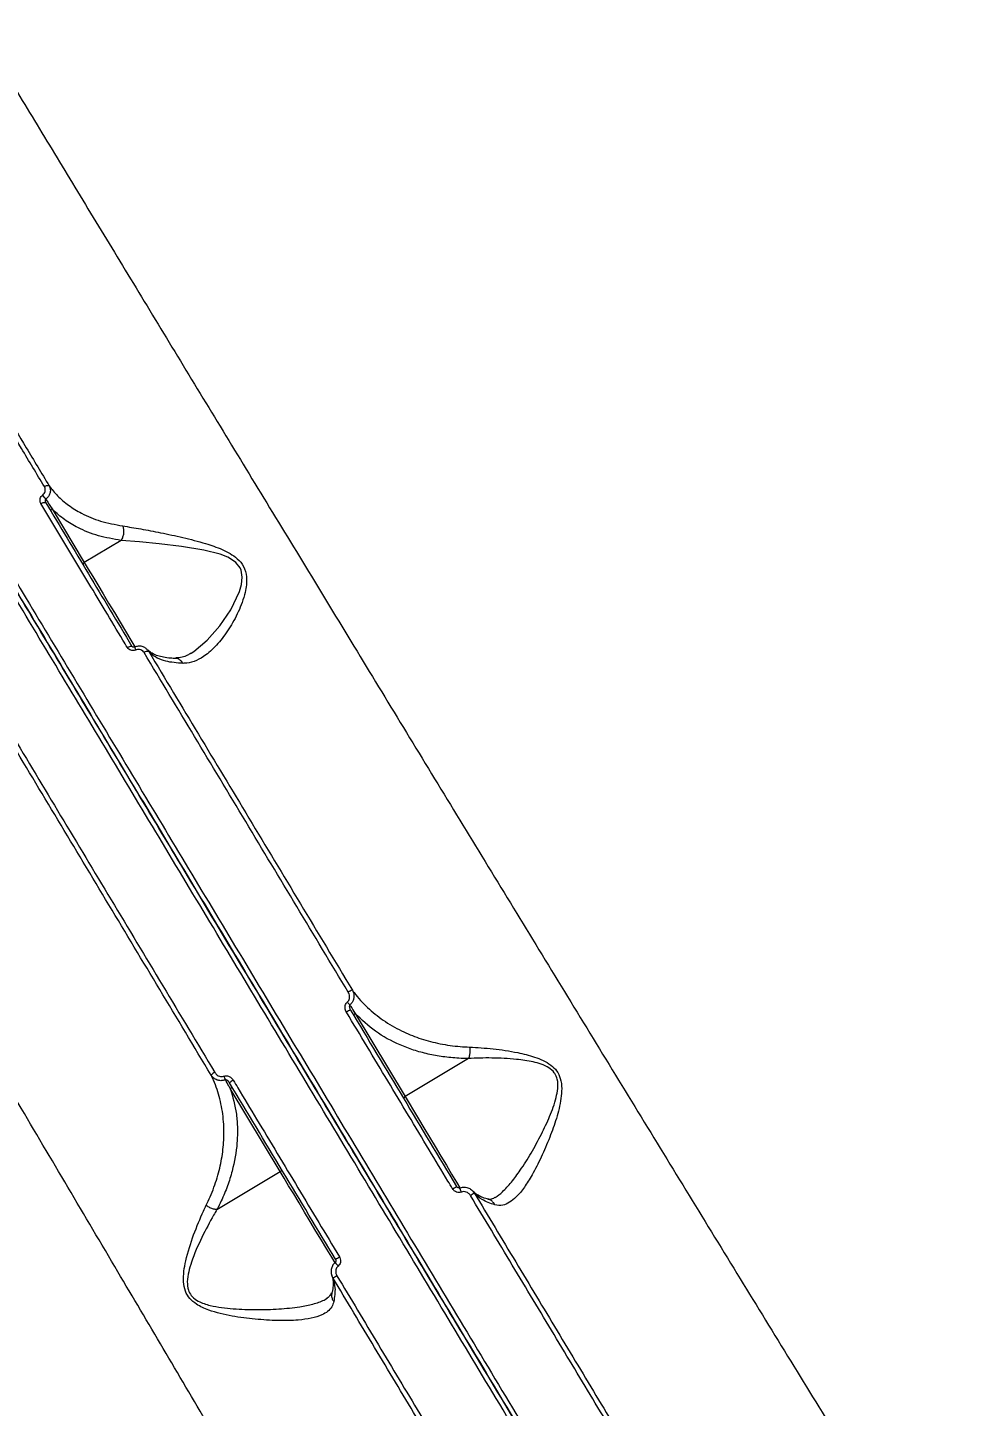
# Model space of a CAD drawing. Header units: millimetres. Extents: x -10374 to 11119, y -8221 to 9433.
# Drawn here: x 1605.4 to 1809.6, y -1585.2 to -1282.4 of the extents above; entities that cross this region are included whole.
import ezdxf

# ---------------------------------------------------------------- set-up
doc = ezdxf.new("R2010")
doc.units = ezdxf.units.MM
for name, color, linetype in [('DIKOM_ОБЪЕКТ', 7, 'Continuous'), ('DIKOM_РАЗМЕР_ЗОНА', 7, 'Continuous'), ('DIKOM_РАЗМЕР_ОБЪЕКТА', 7, 'Continuous')]:
    doc.layers.add(name, color=color, linetype=linetype)
doc.styles.add('style1', font='arial.ttf', dxfattribs={"width": 0.8})
doc.dimstyles.new('1-50', dxfattribs={"dimtxt": 300, "dimasz": 200, "dimexe": 100, "dimexo": 0, "dimgap": 100, "dimtad": 0, "dimdec": 0, "dimtxsty": 'style1', "dimcen": 0, "dimclrd": 7, "dimclre": 7, "dimadec": 1, "dimazin": 2, "dimtfac": 1, "dimtdec": 0, "dimtmove": 1, "dimatfit": 3, "dimfxl": 0, "dimlwd": 25, "dimlwe": 18, "dimarcsym": 0})

# ---------------------------------------------------------------- blocks, each defined once
blk = doc.blocks.new('*D16')
at = {"layer": 'Defpoints', "color": 0, "transparency": 16777216}
for p in [(-9045.1, 5161.67), (3694.49, 5161.67), (1813.16, -6719.94)]:
    blk.add_point(p, dxfattribs=at)
at = {"layer": 'DIKOM_РАЗМЕР_ОБЪЕКТА', "color": 7, "lineweight": 18, "transparency": 16777216}
for p, q in [((3694.49, 5161.67), (-9145.1, 5161.67)), ((1813.16, -6719.94), (-9145.1, -6719.94))]:
    blk.add_line(p, q, dxfattribs=at)
at = {"layer": 'DIKOM_РАЗМЕР_ОБЪЕКТА', "color": 7, "lineweight": 25, "transparency": 16777216}
for p, q in [((-9045.1, 4961.67), (-9045.1, -0.45)), ((-9045.1, -6519.94), (-9045.1, -1080.23))]:
    blk.add_line(p, q, dxfattribs=at)
at = {"layer": 'DIKOM_РАЗМЕР_ОБЪЕКТА', "color": 7, "transparency": 16777216}
for points in [[(-9078.43, 4961.67), (-9011.76, 4961.67), (-9045.1, 5161.67)], [(-9078.43, -6519.94), (-9011.76, -6519.94), (-9045.1, -6719.94)]]:
    blk.add_solid(points, dxfattribs=at)
at = {"layer": 'DIKOM_РАЗМЕР_ОБЪЕКТА', "color": 0, "transparency": 16777216, "insert": (-9045.1, -540.34), "char_height": 300, "attachment_point": 5, "rotation": 90, "style": 'style1'}
blk.add_mtext('11900', dxfattribs=at)
blk = doc.blocks.new('*D15')
at = {"layer": 'Defpoints', "color": 0, "transparency": 16777216}
for p in [(-5227.87, 8308.78), (9119.43, -1150.4), (-5227.87, -1991.82)]:
    blk.add_point(p, dxfattribs=at)
at = {"layer": 'DIKOM_РАЗМЕР_ОБЪЕКТА', "color": 7, "lineweight": 18, "transparency": 16777216}
for p, q in [((-5227.87, -1991.82), (-5227.87, 8408.78)), ((9119.43, -1150.4), (9119.43, 8408.78))]:
    blk.add_line(p, q, dxfattribs=at)
at = {"layer": 'DIKOM_РАЗМЕР_ОБЪЕКТА', "color": 7, "lineweight": 25, "transparency": 16777216}
for p, q in [((-5027.87, 8308.78), (187.44, 8308.78)), ((8919.43, 8308.78), (1267.22, 8308.78))]:
    blk.add_line(p, q, dxfattribs=at)
at = {"layer": 'DIKOM_РАЗМЕР_ОБЪЕКТА', "color": 7, "transparency": 16777216}
for points in [[(-5027.87, 8342.11), (-5027.87, 8275.44), (-5227.87, 8308.78)], [(8919.43, 8342.11), (8919.43, 8275.44), (9119.43, 8308.78)]]:
    blk.add_solid(points, dxfattribs=at)
at = {"layer": 'DIKOM_РАЗМЕР_ОБЪЕКТА', "color": 0, "transparency": 16777216, "insert": (727.33, 8308.78), "char_height": 300, "attachment_point": 5, "style": 'style1'}
blk.add_mtext('14350', dxfattribs=at)
blk = doc.blocks.new('*D14')
at = {"layer": 'Defpoints', "color": 0, "transparency": 16777216}
for p in [(-7515.85, 9236.32), (11119.43, -1423.4), (-7515.85, -2401.58)]:
    blk.add_point(p, dxfattribs=at)
at = {"layer": 'DIKOM_РАЗМЕР_ЗОНА', "color": 7, "lineweight": 18, "transparency": 16777216}
for p, q in [((-7515.85, -2401.58), (-7515.85, 9336.32)), ((11119.43, -1423.4), (11119.43, 9336.32))]:
    blk.add_line(p, q, dxfattribs=at)
at = {"layer": 'DIKOM_РАЗМЕР_ЗОНА', "color": 7, "lineweight": 25, "transparency": 16777216}
for p, q in [((-7315.85, 9236.32), (77.56, 9236.32)), ((10919.43, 9236.32), (1157.34, 9236.32))]:
    blk.add_line(p, q, dxfattribs=at)
at = {"layer": 'DIKOM_РАЗМЕР_ЗОНА', "color": 7, "transparency": 16777216}
for points in [[(-7315.85, 9269.65), (-7315.85, 9202.98), (-7515.85, 9236.32)], [(10919.43, 9269.65), (10919.43, 9202.98), (11119.43, 9236.32)]]:
    blk.add_solid(points, dxfattribs=at)
at = {"layer": 'DIKOM_РАЗМЕР_ЗОНА', "color": 0, "transparency": 16777216, "insert": (617.45, 9236.32), "char_height": 300, "attachment_point": 5, "style": 'style1'}
blk.add_mtext('18650', dxfattribs=at)
blk = doc.blocks.new('*D13')
at = {"layer": 'Defpoints', "color": 0, "transparency": 16777216}
for p in [(-10176.97, 7112.81), (3082.33, 7112.81), (2015.48, -8221.4)]:
    blk.add_point(p, dxfattribs=at)
at = {"layer": 'DIKOM_РАЗМЕР_ЗОНА', "color": 7, "lineweight": 18, "transparency": 16777216}
for p, q in [((3082.33, 7112.81), (-10276.97, 7112.81)), ((2015.48, -8221.4), (-10276.97, -8221.4))]:
    blk.add_line(p, q, dxfattribs=at)
at = {"layer": 'DIKOM_РАЗМЕР_ЗОНА', "color": 7, "lineweight": 25, "transparency": 16777216}
for p, q in [((-10176.97, 6912.81), (-10176.97, -14.41)), ((-10176.97, -8021.4), (-10176.97, -1094.19))]:
    blk.add_line(p, q, dxfattribs=at)
at = {"layer": 'DIKOM_РАЗМЕР_ЗОНА', "color": 7, "transparency": 16777216}
for points in [[(-10210.3, 6912.81), (-10143.64, 6912.81), (-10176.97, 7112.81)], [(-10210.3, -8021.4), (-10143.64, -8021.4), (-10176.97, -8221.4)]]:
    blk.add_solid(points, dxfattribs=at)
at = {"layer": 'DIKOM_РАЗМЕР_ЗОНА', "color": 0, "transparency": 16777216, "insert": (-10176.97, -554.3), "char_height": 300, "attachment_point": 5, "rotation": 90, "style": 'style1'}
blk.add_mtext('15300', dxfattribs=at)

msp = doc.modelspace()

# ---------------------------------------------------------------- linework, layer by layer
at = {"layer": 'DIKOM_ОБЪЕКТ', "color": 7, "linetype": 'Continuous', "lineweight": 15}
for p, q in [((1610.75, -1388.06), (1617.84, -1399.86)), ((1625.94, -1395), (1617.84, -1399.86)), ((1631.73, -1419.08), (1631.99, -1419.38)), ((1641.14, -1419.85), (1641.28, -1419.77)), ((1677.33, -1498.88), (1688.3, -1517.13)), ((1702.2, -1508.78), (1688.3, -1517.13)), ((1660.87, -1533.61), (1649.91, -1515.36)), ((1646.98, -1541.96), (1660.87, -1533.61)), ((1670.95, -1561.56), (1671.2, -1561.4))]:
    msp.add_line(p, q, dxfattribs=at)
at = {"layer": 'DIKOM_ОБЪЕКТ', "color": 7, "linetype": 'Continuous', "lineweight": 15, "flags": 128}
for points in [[(1609.07, -1383.18), (1609.24, -1383.09), (1609.4, -1383.02), (1609.56, -1382.96), (1609.71, -1382.93), (1609.85, -1382.91), (1609.96, -1382.92), (1610.05, -1382.95), (1610.12, -1383)], [(1608.32, -1386.92), (1608.49, -1386.82), (1608.66, -1386.75), (1608.83, -1386.69), (1608.98, -1386.66), (1609.12, -1386.64), (1609.23, -1386.65), (1609.32, -1386.69), (1609.38, -1386.74)], [(1641.28, -1419.77), (1641.91, -1419.41), (1644.86, -1416.93), (1647.61, -1413.79), (1650.03, -1410.24), (1651.93, -1406.22), (1652.37, -1404.69), (1652.54, -1403.1), (1652.28, -1401.5), (1652.07, -1401.03), (1651.14, -1399.84), (1650.86, -1399.6), (1649.34, -1398.68), (1647.66, -1398.03), (1644.11, -1397.14), (1639.16, -1396.33), (1634.3, -1395.74), (1629.98, -1395.31), (1625.95, -1394.99), (1625.95, -1394.99), (1625.95, -1394.99)], [(1617.84, -1399.86), (1618.71, -1401.31), (1619.7, -1402.96), (1620.8, -1404.78), (1621.97, -1406.73), (1623.19, -1408.76), (1624.44, -1410.84), (1625.69, -1412.92), (1626.9, -1414.95), (1628.07, -1416.88), (1628.96, -1418.37)], [(1627.31, -1418.53), (1627.48, -1418.44), (1627.65, -1418.36), (1627.82, -1418.29), (1627.96, -1418.25), (1628.09, -1418.22), (1628.2, -1418.22), (1628.28, -1418.24), (1628.32, -1418.28)], [(1688.3, -1517.13), (1689.17, -1518.58), (1690.16, -1520.23), (1691.26, -1522.05), (1692.43, -1524), (1693.65, -1526.03), (1694.9, -1528.11), (1696.15, -1530.19), (1697.37, -1532.21), (1698.53, -1534.15), (1699.61, -1535.96), (1700.36, -1537.2)], [(1672.91, -1553.64), (1672.18, -1552.44), (1671.1, -1550.63), (1669.94, -1548.7), (1668.72, -1546.67), (1667.47, -1544.59), (1666.22, -1542.51), (1665, -1540.48), (1663.83, -1538.53), (1662.73, -1536.71), (1661.74, -1535.06), (1660.87, -1533.61)]]:
    msp.add_lwpolyline(points, dxfattribs=at)
at = {"layer": 'DIKOM_ОБЪЕКТ', "color": 7, "linetype": 'Continuous', "lineweight": 15}
for centre, radius, start, end in [((1598.66, -1393.44), 13.1, 34.8637, 39.9605), ((1610.94, -1388.47), 0.455, 114.6733, 202.7078), ((1618.03, -1400.27), 0.454, 114.6184, 202.763), ((1631.69, -1417.79), 2.85, 192.9418, 207.0472), ((1631.77, -1420.54), 1.18, 79.2834, 131.0683), ((1677.66, -1496.85), 3.21, 107.1027, 125.0204), ((1677.19, -1501.07), 3.05, 106.7153, 125.649), ((1636.43, -1528.07), 50.42, 38.005, 38.9802), ((1677.52, -1499.29), 0.454, 114.6195, 202.7211), ((1647.96, -1514.69), 3.2, 116.9569, 134.9157), ((1695.46, -1492.7), 51.04, 203.0168, 203.98), ((1651.91, -1516.26), 3.04, 116.3414, 135.292), ((1650.18, -1515.72), 0.454, 39.2732, 127.355), ((1688.49, -1517.54), 0.454, 114.6208, 202.7203), ((1661.15, -1533.97), 0.454, 39.2545, 127.3724), ((1693.53, -1528.25), 10.53, 299.627, 305.0761), ((1651.72, -1557.77), 52.74, 21.888, 23.0039), ((1697.94, -1530.58), 9.5, 299.6723, 305.6947), ((1668.22, -1543.42), 10.56, 296.9292, 302.3618), ((1716.72, -1518.08), 56.36, 219.0305, 220.0746), ((1668.27, -1548.52), 9.41, 296.2783, 302.3597)]:
    msp.add_arc(centre, radius, start, end, dxfattribs=at)
for points, knots in [([(1787.97, -1716.02), (1785.92, -1712.6), (1780.34, -1703.31), (1770.95, -1687.68), (1759.76, -1669.06), (1748.3, -1649.99), (1736.63, -1630.57), (1724.8, -1610.88), (1712.85, -1590.99), (1700.79, -1570.92), (1688.65, -1550.72), (1676.47, -1530.44), (1664.29, -1510.18), (1652.19, -1490.03), (1640.19, -1470.06), (1628.32, -1450.31), (1616.6, -1430.8), (1605.06, -1411.6), (1593.75, -1392.78), (1582.74, -1374.45), (1572.05, -1356.66), (1561.71, -1339.44), (1551.72, -1322.83), (1542.13, -1306.87), (1532.97, -1291.62), (1524.28, -1277.16), (1516.1, -1263.55), (1508.46, -1250.82), (1501.34, -1238.98), (1494.78, -1228.06), (1488.79, -1218.1), (1483.41, -1209.15), (1478.89, -1201.62), (1475.13, -1195.36), (1472.04, -1190.21), (1469.43, -1185.87), (1467.31, -1182.34), (1465.7, -1179.67), (1464.61, -1177.85), (1464.05, -1176.91), (1463.98, -1176.8), (1463.95, -1176.75)], [0, 0, 0, 0, 0.015653, 0.04249, 0.069412, 0.096376, 0.123341, 0.150263, 0.1771, 0.203937, 0.230859, 0.257823, 0.284788, 0.31171, 0.338547, 0.365384, 0.392306, 0.41927, 0.446235, 0.473157, 0.499994, 0.526831, 0.553753, 0.580717, 0.607682, 0.634604, 0.661441, 0.688278, 0.715199, 0.742164, 0.769129, 0.79605, 0.822888, 0.845967, 0.869168, 0.892397, 0.915626, 0.938828, 0.961588, 0.984348, 1, 1, 1, 1]), ([(1788.57, -1715.08), (1785.73, -1710.35), (1779.37, -1699.75), (1769.13, -1682.71), (1757.91, -1664.04), (1746.43, -1644.93), (1734.74, -1625.49), (1722.91, -1605.79), (1710.96, -1585.9), (1698.91, -1565.85), (1686.79, -1545.68), (1674.63, -1525.45), (1662.5, -1505.25), (1650.44, -1485.18), (1638.64, -1465.54), (1627.12, -1446.37), (1615.89, -1427.68), (1604.83, -1409.28), (1594, -1391.25), (1583.43, -1373.66), (1573.03, -1356.36), (1562.84, -1339.4), (1552.89, -1322.83), (1543.32, -1306.9), (1534.18, -1291.69), (1525.51, -1277.27), (1517.35, -1263.69), (1509.72, -1250.99), (1502.62, -1239.17), (1496.08, -1228.28), (1490.1, -1218.34), (1484.74, -1209.41), (1480.31, -1202.03), (1476.69, -1196.01), (1473.75, -1191.11), (1471.23, -1186.93), (1469.13, -1183.43), (1467.46, -1180.65), (1466.25, -1178.64), (1465.48, -1177.36), (1465.37, -1177.18), (1465.32, -1177.09)], [0, 0, 0, 0, 0.021635, 0.048472, 0.075394, 0.102358, 0.129323, 0.156245, 0.183082, 0.209919, 0.236841, 0.263805, 0.29077, 0.317692, 0.344529, 0.370376, 0.3963, 0.422262, 0.448224, 0.474147, 0.499995, 0.526832, 0.553754, 0.580718, 0.607683, 0.634604, 0.661441, 0.688278, 0.7152, 0.742165, 0.769129, 0.796051, 0.822888, 0.844633, 0.866402, 0.88817, 0.909915, 0.932424, 0.954958, 0.977491, 1, 1, 1, 1]), ([(1465.32, -1177.09), (1465.35, -1177.14), (1465.43, -1177.27), (1466.12, -1178.41), (1467.56, -1180.83), (1469.7, -1184.37), (1472.48, -1189.01), (1475.92, -1194.74), (1480.01, -1201.53), (1484.74, -1209.41), (1490.1, -1218.34), (1496.08, -1228.28), (1502.62, -1239.17), (1509.72, -1250.99), (1517.35, -1263.69), (1525.51, -1277.27), (1534.18, -1291.69), (1543.32, -1306.9), (1552.89, -1322.83), (1562.84, -1339.4), (1573.16, -1356.57), (1583.83, -1374.32), (1594.82, -1392.61), (1606.1, -1411.38), (1617.61, -1430.54), (1629.3, -1450), (1641.14, -1469.71), (1653.11, -1489.63), (1665.19, -1509.73), (1677.33, -1529.94), (1689.49, -1550.17), (1701.6, -1570.33), (1712.87, -1589.08), (1723.29, -1606.42), (1732.87, -1622.36), (1742.34, -1638.13), (1751.79, -1653.86), (1761.2, -1669.52), (1770.54, -1685.06), (1779.7, -1700.31), (1785.62, -1710.16), (1788.57, -1715.08)], [0, 0, 0, 0, 0.015652, 0.042489, 0.069411, 0.096375, 0.12334, 0.150262, 0.177099, 0.203936, 0.230857, 0.257822, 0.284787, 0.311708, 0.338546, 0.365383, 0.392304, 0.419269, 0.446234, 0.473155, 0.499992, 0.526829, 0.553751, 0.580716, 0.607681, 0.634602, 0.661439, 0.688276, 0.715198, 0.742163, 0.769128, 0.796049, 0.822886, 0.844632, 0.8664, 0.888169, 0.909915, 0.932424, 0.954957, 0.977491, 1, 1, 1, 1]), ([(1465.66, -1175.72), (1465.69, -1175.77), (1465.77, -1175.89), (1466.44, -1177.02), (1467.85, -1179.36), (1469.94, -1182.84), (1472.73, -1187.48), (1476.22, -1193.29), (1480.34, -1200.15), (1485.06, -1208.01), (1490.34, -1216.79), (1496.26, -1226.64), (1502.83, -1237.58), (1510.05, -1249.59), (1517.75, -1262.4), (1525.89, -1275.95), (1534.43, -1290.17), (1543.52, -1305.29), (1553.13, -1321.29), (1563.25, -1338.14), (1573.54, -1355.26), (1583.93, -1372.55), (1594.37, -1389.93), (1605.16, -1407.88), (1616.27, -1426.38), (1627.68, -1445.36), (1639.29, -1464.68), (1651.07, -1484.28), (1662.98, -1504.11), (1675.07, -1524.23), (1687.29, -1544.58), (1699.62, -1565.09), (1711.77, -1585.31), (1723.71, -1605.19), (1735.41, -1624.66), (1747.06, -1644.04), (1758.61, -1663.27), (1770.02, -1682.26), (1780.4, -1699.53), (1786.84, -1710.25), (1789.69, -1714.99)], [0, 0, 0, 0, 0.015651, 0.042167, 0.068704, 0.09522, 0.122506, 0.149814, 0.177101, 0.203617, 0.230153, 0.256669, 0.283955, 0.311263, 0.33855, 0.365066, 0.391602, 0.418118, 0.445404, 0.472713, 0.499999, 0.52556, 0.55114, 0.576701, 0.602949, 0.629218, 0.655467, 0.681983, 0.708519, 0.735035, 0.762321, 0.78963, 0.816916, 0.843432, 0.869969, 0.896485, 0.923771, 0.951079, 0.978366, 1, 1, 1, 1]), ([(1535.73, -1185.34), (1536.39, -1186.43), (1537.7, -1188.6), (1540.46, -1193.16), (1543.78, -1198.63), (1547.69, -1205.09), (1552.16, -1212.49), (1557.2, -1220.8), (1562.8, -1230.05), (1568.94, -1240.19), (1575.6, -1251.18), (1582.75, -1262.97), (1590.35, -1275.51), (1598.39, -1288.76), (1606.86, -1302.72), (1615.74, -1317.36), (1625, -1332.61), (1634.6, -1348.41), (1644.48, -1364.68), (1654.64, -1381.39), (1665.05, -1398.5), (1675.7, -1416), (1686.54, -1433.81), (1697.53, -1451.85), (1708.62, -1470.03), (1719.78, -1488.31), (1731, -1506.67), (1742.25, -1525.07), (1753.5, -1543.44), (1764.69, -1561.7), (1775.77, -1579.75), (1785.9, -1596.22), (1795.09, -1611.15), (1800.59, -1620.07), (1803.34, -1624.53)], [0, 0, 0, 0, 0.031557, 0.063213, 0.09492, 0.126627, 0.158283, 0.189839, 0.221397, 0.253054, 0.284762, 0.31647, 0.348127, 0.379685, 0.411265, 0.442944, 0.474674, 0.506404, 0.538084, 0.569664, 0.601295, 0.633026, 0.664806, 0.696588, 0.728318, 0.75995, 0.791659, 0.823468, 0.855327, 0.887186, 0.918995, 0.950705, 0.975353, 1, 1, 1, 1]), ([(1701.69, -1685.6), (1698.71, -1680.5), (1692.74, -1670.31), (1683.59, -1654.7), (1674.32, -1638.91), (1664.81, -1622.74), (1655.08, -1606.22), (1645.15, -1589.37), (1635.18, -1572.48), (1624.87, -1555.02), (1614.23, -1537.02), (1603.29, -1518.53), (1592.42, -1500.17), (1581.67, -1482.03), (1571.09, -1464.19), (1560.73, -1446.73), (1550.61, -1429.69), (1540.74, -1413.08), (1531.14, -1396.93), (1521.86, -1381.32), (1512.94, -1366.32), (1504.41, -1352), (1496.31, -1338.38), (1488.63, -1325.49), (1481.4, -1313.34), (1474.63, -1301.98), (1468.37, -1291.47), (1462.53, -1281.68), (1457.17, -1272.69), (1452.33, -1264.57), (1448.12, -1257.5), (1444.57, -1251.55), (1441.63, -1246.62), (1440.25, -1244.3), (1439.55, -1243.13)], [0, 0, 0, 0, 0.027767, 0.055566, 0.083366, 0.111132, 0.140037, 0.16898, 0.197923, 0.226828, 0.258637, 0.290548, 0.32251, 0.354472, 0.386382, 0.418191, 0.449895, 0.4817, 0.513556, 0.545411, 0.577215, 0.608919, 0.640547, 0.672276, 0.704055, 0.735834, 0.767563, 0.799191, 0.832594, 0.866026, 0.89943, 0.932943, 0.966486, 1, 1, 1, 1]), ([(1609.07, -1383.18), (1607.4, -1380.39), (1602.49, -1372.24), (1594.53, -1358.98), (1585.25, -1343.55), (1576.2, -1328.48), (1570.39, -1318.82), (1567.49, -1313.99)], [0, 0, 0, 0, 0.114454, 0.334765, 0.555076, 0.777537, 1, 1, 1, 1]), ([(1568.62, -1313.96), (1571.49, -1318.74), (1577.23, -1328.28), (1586.23, -1343.26), (1595.51, -1358.7), (1603.52, -1372.02), (1608.44, -1380.21), (1610.12, -1383)], [0, 0, 0, 0, 0.22031, 0.440621, 0.663082, 0.885545, 1, 1, 1, 1]), ([(1608.7, -1385.03), (1608.82, -1384.92), (1609.05, -1384.69), (1609.25, -1384.25), (1609.29, -1383.78), (1609.2, -1383.41), (1609.1, -1383.23), (1609.07, -1383.18)], [0, 0, 0, 0, 0.225646, 0.451342, 0.680171, 0.917605, 1, 1, 1, 1]), ([(1610.12, -1383), (1610.16, -1383.07), (1610.31, -1383.36), (1610.43, -1383.92), (1610.33, -1384.68), (1610, -1385.4), (1609.6, -1385.77), (1609.41, -1385.96)], [0, 0, 0, 0, 0.081209, 0.31615, 0.544587, 0.771787, 1, 1, 1, 1]), ([(1610.12, -1383), (1610.72, -1383.75), (1611.96, -1385.31), (1614.35, -1387.34), (1617.46, -1389.25), (1621.36, -1390.9), (1624.62, -1391.51), (1626.27, -1391.82)], [0, 0, 0, 0, 0.166542, 0.345544, 0.526756, 0.760776, 1, 1, 1, 1]), ([(1608.32, -1386.92), (1608.29, -1386.87), (1608.19, -1386.68), (1608.1, -1386.31), (1608.15, -1385.83), (1608.34, -1385.37), (1608.58, -1385.15), (1608.7, -1385.03)], [0, 0, 0, 0, 0.082571, 0.321703, 0.551291, 0.77559, 1, 1, 1, 1]), ([(1609.41, -1385.96), (1609.37, -1385.99), (1609.33, -1386.03), (1609.28, -1386.14), (1609.25, -1386.27), (1609.26, -1386.47), (1609.31, -1386.63), (1609.36, -1386.72), (1609.38, -1386.74)], [0, 0, 0, 0, 0.172282, 0.198689, 0.412005, 0.648308, 0.908528, 1, 1, 1, 1]), ([(1609.38, -1386.74), (1612.49, -1391.92), (1618.72, -1402.3), (1625.12, -1412.95), (1628.32, -1418.28)], [0, 0, 0, 0, 0.499449, 1, 1, 1, 1]), ([(1609.41, -1385.96), (1609.43, -1386), (1609.88, -1386.71), (1610.33, -1387.41), (1610.75, -1388.06)], [0, 0, 0, 0, 0.064669, 1, 1, 1, 1]), ([(1627.31, -1418.53), (1626.99, -1417.99), (1625.35, -1415.27), (1621.34, -1408.59), (1615.31, -1398.55), (1610.65, -1390.8), (1608.32, -1386.92)], [0, 0, 0, 0, 0.05077, 0.25385, 0.626694, 1, 1, 1, 1]), ([(1625.94, -1395), (1624.24, -1394.7), (1620.81, -1394.11), (1616.72, -1392.45), (1613.43, -1390.48), (1611.66, -1388.98), (1610.82, -1388.13), (1610.75, -1388.06)], [0, 0, 0, 0, 0.275435, 0.557078, 0.767799, 0.981136, 1, 1, 1, 1]), ([(1626.27, -1391.82), (1626.29, -1391.86), (1626.38, -1392.11), (1626.49, -1392.65), (1626.48, -1393.47), (1626.3, -1394.31), (1626.06, -1394.76), (1625.95, -1394.99)], [0, 0, 0, 0, 0.04289, 0.267987, 0.511996, 0.756004, 1, 1, 1, 1]), ([(1626.27, -1391.82), (1627.58, -1392.03), (1630.21, -1392.44), (1634.71, -1393.32), (1639.5, -1394.33), (1644.07, -1395.51), (1647.56, -1396.69), (1649.89, -1397.83), (1651.58, -1399.01), (1653, -1400.74), (1653.53, -1402.81), (1653.48, -1404.75), (1653, -1407.39), (1651.76, -1410.75), (1649.63, -1414.52), (1647.24, -1417.78), (1644.81, -1420.08), (1642.5, -1421.46), (1640.8, -1421.96), (1639.79, -1421.99), (1639.52, -1422)], [0, 0, 0, 0, 0.071296, 0.142696, 0.220341, 0.297959, 0.355585, 0.385342, 0.41496, 0.449113, 0.48867, 0.51755, 0.546512, 0.625013, 0.703713, 0.783923, 0.864015, 0.921253, 0.978414, 1, 1, 1, 1]), ([(1625.95, -1394.99), (1625.94, -1394.99), (1625.94, -1394.99), (1625.94, -1395), (1625.94, -1395)], [0, 0, 0, 0, 0.404476, 1, 1, 1, 1]), ([(1629.15, -1419.09), (1629.11, -1419.1), (1628.92, -1419.18), (1628.54, -1419.24), (1628.05, -1419.15), (1627.61, -1418.92), (1627.41, -1418.66), (1627.31, -1418.53)], [0, 0, 0, 0, 0.053521, 0.28987, 0.526353, 0.763121, 1, 1, 1, 1]), ([(1628.91, -1418.42), (1628.88, -1418.44), (1628.79, -1418.47), (1628.65, -1418.48), (1628.5, -1418.44), (1628.39, -1418.37), (1628.35, -1418.31), (1628.33, -1418.28)], [0, 0, 0, 0, 0.125659, 0.330132, 0.550774, 0.806896, 1, 1, 1, 1]), ([(1631.73, -1419.08), (1631.6, -1418.93), (1631.28, -1418.56), (1630.54, -1418.26), (1629.68, -1418.17), (1629.16, -1418.36), (1628.91, -1418.45)], [0, 0, 0, 0, 0.192226, 0.47167, 0.752329, 1, 1, 1, 1]), ([(1630.99, -1419.65), (1630.89, -1419.52), (1630.7, -1419.25), (1630.25, -1419.02), (1629.76, -1418.94), (1629.38, -1419), (1629.18, -1419.07), (1629.15, -1419.09)], [0, 0, 0, 0, 0.236323, 0.47255, 0.709124, 0.945883, 1, 1, 1, 1]), ([(1675.82, -1494.22), (1672.04, -1487.94), (1664.49, -1475.38), (1653.23, -1456.65), (1642.03, -1438.01), (1634.67, -1425.77), (1630.99, -1419.65)], [0, 0, 0, 0, 0.248596, 0.497193, 0.748596, 1, 1, 1, 1]), ([(1637.92, -1420.91), (1637.54, -1420.9), (1636.55, -1420.89), (1635.23, -1420.69), (1633.93, -1420.36), (1632.92, -1419.91), (1632.21, -1419.46), (1631.94, -1419.15), (1631.82, -1419.02)], [0, 0, 0, 0, 0.115381, 0.299971, 0.485005, 0.67139, 0.861914, 1, 1, 1, 1]), ([(1631.99, -1419.38), (1635.62, -1425.42), (1642.88, -1437.5), (1654.01, -1456.01), (1665.29, -1474.77), (1672.91, -1487.45), (1676.72, -1493.78)], [0, 0, 0, 0, 0.248597, 0.497194, 0.748597, 1, 1, 1, 1]), ([(1639.52, -1422), (1638.2, -1421.9), (1636.04, -1421.73), (1633.81, -1420.87), (1632.63, -1420.08), (1632.12, -1419.52), (1631.99, -1419.38)], [0, 0, 0, 0, 0.395788, 0.651632, 0.910997, 1, 1, 1, 1]), ([(1641.29, -1419.78), (1641.03, -1419.93), (1640.36, -1420.33), (1639.29, -1420.66), (1638.45, -1420.84), (1637.98, -1420.8), (1637.92, -1420.79)], [0, 0, 0, 0, 0.222645, 0.578591, 0.947763, 1, 1, 1, 1]), ([(1639.52, -1422), (1639.49, -1421.96), (1639.4, -1421.8), (1639.12, -1421.44), (1638.61, -1421.09), (1638.16, -1420.9), (1637.93, -1420.94), (1637.93, -1420.94)], [0, 0, 0, 0, 0.060888, 0.266398, 0.632136, 0.997828, 1, 1, 1, 1]), ([(1645.7, -1512.42), (1641.93, -1506.15), (1634.41, -1493.62), (1623.18, -1474.92), (1612.01, -1456.32), (1604.67, -1444.1), (1601, -1437.99)], [0, 0, 0, 0, 0.248597, 0.497193, 0.748597, 1, 1, 1, 1]), ([(1601.71, -1437.24), (1605.34, -1443.3), (1612.62, -1455.41), (1623.77, -1473.97), (1635.06, -1492.78), (1642.69, -1505.48), (1646.51, -1511.83)], [0, 0, 0, 0, 0.248596, 0.497193, 0.748597, 1, 1, 1, 1]), ([(1675.62, -1496.35), (1675.73, -1496.25), (1675.94, -1496.04), (1676.1, -1495.61), (1676.14, -1495.12), (1676.04, -1494.64), (1675.89, -1494.35), (1675.82, -1494.22)], [0, 0, 0, 0, 0.188919, 0.377419, 0.579169, 0.81643, 1, 1, 1, 1]), ([(1676.72, -1493.78), (1676.81, -1493.96), (1677.02, -1494.39), (1677.11, -1495.11), (1676.99, -1495.85), (1676.68, -1496.52), (1676.33, -1496.86), (1676.16, -1497.03)], [0, 0, 0, 0, 0.17419, 0.403646, 0.605235, 0.800075, 1, 1, 1, 1]), ([(1676.72, -1493.78), (1676.97, -1494.11), (1678.07, -1495.6), (1680.37, -1498.01), (1683.9, -1500.76), (1687.75, -1502.92), (1691.79, -1504.51), (1695.93, -1505.6), (1699.55, -1506.13), (1701.78, -1506.24), (1702.47, -1506.27)], [0, 0, 0, 0, 0.046565, 0.207884, 0.369671, 0.530936, 0.667183, 0.803762, 0.939882, 1, 1, 1, 1]), ([(1675.42, -1498.59), (1675.35, -1498.46), (1675.19, -1498.16), (1675.09, -1497.65), (1675.13, -1497.13), (1675.3, -1496.68), (1675.51, -1496.46), (1675.62, -1496.35)], [0, 0, 0, 0, 0.182513, 0.423778, 0.627473, 0.813441, 1, 1, 1, 1]), ([(1698.73, -1537.4), (1698.39, -1536.83), (1696.67, -1533.97), (1691.93, -1526.07), (1684.49, -1513.69), (1678.44, -1503.63), (1675.42, -1498.59)], [0, 0, 0, 0, 0.044141, 0.220712, 0.610011, 1, 1, 1, 1]), ([(1676.16, -1497.03), (1676.14, -1497.05), (1676.1, -1497.1), (1676.06, -1497.21), (1676.04, -1497.39), (1676.09, -1497.64), (1676.18, -1497.91), (1676.27, -1498.08), (1676.32, -1498.15)], [0, 0, 0, 0, 0.07628, 0.132255, 0.295384, 0.50607, 0.782401, 1, 1, 1, 1]), ([(1676.16, -1497.03), (1676.21, -1497.11), (1676.6, -1497.73), (1676.99, -1498.35), (1677.33, -1498.88)], [0, 0, 0, 0, 0.138055, 1, 1, 1, 1]), ([(1676.32, -1498.15), (1680.18, -1504.59), (1687.93, -1517.47), (1695.69, -1530.39), (1699.58, -1536.86)], [0, 0, 0, 0, 0.499274, 1, 1, 1, 1]), ([(1702.2, -1508.78), (1701.49, -1508.77), (1699.58, -1508.73), (1696.6, -1508.43), (1693.29, -1507.83), (1690.14, -1506.96), (1686.15, -1505.44), (1681.58, -1502.96), (1678.76, -1500.25), (1677.33, -1498.88)], [0, 0, 0, 0, 0.067086, 0.17964, 0.292213, 0.407926, 0.523646, 0.759125, 1, 1, 1, 1]), ([(1702.47, -1506.27), (1702.48, -1506.32), (1702.53, -1506.63), (1702.57, -1507.24), (1702.47, -1508.08), (1702.3, -1508.54), (1702.21, -1508.77)], [0, 0, 0, 0, 0.056229, 0.368543, 0.684273, 1, 1, 1, 1]), ([(1702.47, -1506.27), (1704.17, -1506.37), (1707.57, -1506.56), (1712.45, -1507.3), (1716.16, -1508.21), (1718.61, -1509.14), (1720.3, -1510.11), (1721.67, -1511.44), (1722.55, -1513.26), (1722.77, -1515.36), (1722.49, -1518.35), (1721.59, -1521.98), (1720.02, -1526.29), (1718.23, -1530.5), (1716.34, -1534.18), (1714.51, -1537.11), (1712.85, -1539.15), (1711.27, -1540.44), (1709.69, -1541.17), (1708.58, -1541.01), (1707.99, -1540.93)], [0, 0, 0, 0, 0.087335, 0.174681, 0.233621, 0.26395, 0.294125, 0.321212, 0.348569, 0.382672, 0.415431, 0.485139, 0.555041, 0.634222, 0.713328, 0.776922, 0.840422, 0.891307, 0.942135, 1, 1, 1, 1]), ([(1702.21, -1508.77), (1702.21, -1508.77), (1702.2, -1508.78), (1702.2, -1508.78), (1702.2, -1508.78), (1702.2, -1508.78)], [0, 0, 0, 0, 0.304579, 0.711859, 1, 1, 1, 1]), ([(1708.05, -1539.3), (1708.07, -1539.29), (1708.62, -1539.04), (1709.83, -1537.95), (1711.67, -1536.01), (1713.77, -1533.13), (1716, -1529.61), (1718.16, -1525.6), (1720.11, -1521.54), (1721.34, -1518.14), (1721.9, -1515.37), (1721.88, -1513.53), (1721.4, -1512.39), (1720.79, -1511.53), (1719.84, -1510.7), (1718.22, -1509.98), (1715.82, -1509.35), (1712.15, -1508.84), (1707.33, -1508.6), (1703.87, -1508.69), (1702.21, -1508.77), (1702.21, -1508.77)], [0, 0, 0, 0, 0.002472, 0.059348, 0.131668, 0.204086, 0.294713, 0.385412, 0.46432, 0.543005, 0.578595, 0.614174, 0.637473, 0.641756, 0.669336, 0.701819, 0.734523, 0.800557, 0.900232, 0.9999, 1, 1, 1, 1]), ([(1644.63, -1541.02), (1644.93, -1540.4), (1645.88, -1538.38), (1647.11, -1534.94), (1648.09, -1530.77), (1648.58, -1526.45), (1648.49, -1522.04), (1647.72, -1517.63), (1646.66, -1514.47), (1645.87, -1512.79), (1645.7, -1512.42)], [0, 0, 0, 0, 0.060118, 0.196235, 0.332817, 0.469062, 0.630329, 0.792116, 0.953436, 1, 1, 1, 1]), ([(1648.82, -1513.45), (1648.78, -1513.47), (1648.52, -1513.57), (1647.98, -1513.68), (1647.19, -1513.6), (1646.41, -1513.24), (1645.93, -1512.78), (1645.73, -1512.47), (1645.7, -1512.42)], [0, 0, 0, 0, 0.039511, 0.232614, 0.443729, 0.686735, 0.947952, 1, 1, 1, 1]), ([(1646.51, -1511.83), (1646.66, -1512.04), (1646.93, -1512.4), (1647.47, -1512.7), (1647.96, -1512.79), (1648.3, -1512.74), (1648.46, -1512.67), (1648.48, -1512.66)], [0, 0, 0, 0, 0.327674, 0.573878, 0.779646, 0.962722, 1, 1, 1, 1]), ([(1648.48, -1512.66), (1648.52, -1512.65), (1648.69, -1512.58), (1649.04, -1512.53), (1649.56, -1512.64), (1650.13, -1512.95), (1650.4, -1513.33), (1650.56, -1513.53)], [0, 0, 0, 0, 0.044045, 0.224494, 0.43373, 0.687525, 1, 1, 1, 1]), ([(1649.74, -1514.12), (1649.66, -1514), (1649.52, -1513.79), (1649.27, -1513.57), (1649.07, -1513.46), (1648.94, -1513.43), (1648.87, -1513.44), (1648.84, -1513.45), (1648.82, -1513.45)], [0, 0, 0, 0, 0.369418, 0.644559, 0.837176, 0.927063, 0.971148, 1, 1, 1, 1]), ([(1649.91, -1515.36), (1649.8, -1515.17), (1649.45, -1514.54), (1649.08, -1513.9), (1648.82, -1513.45)], [0, 0, 0, 0, 0.291286, 1, 1, 1, 1]), ([(1650.56, -1513.53), (1650.9, -1514.1), (1652.61, -1516.95), (1657.34, -1524.83), (1664.78, -1537.2), (1670.84, -1547.29), (1673.87, -1552.33)], [0, 0, 0, 0, 0.044143, 0.220714, 0.610013, 1, 1, 1, 1]), ([(1649.91, -1515.36), (1650.44, -1517.21), (1651.25, -1520.02), (1651.52, -1524.11), (1651.41, -1528.23), (1650.68, -1532.48), (1649.33, -1536.77), (1648.18, -1539.59), (1647.3, -1541.32), (1646.98, -1541.96)], [0, 0, 0, 0, 0.235538, 0.356036, 0.476527, 0.701657, 0.817295, 0.932916, 1, 1, 1, 1]), ([(1673, -1552.83), (1669.13, -1546.38), (1661.37, -1533.46), (1653.62, -1520.57), (1649.74, -1514.12)], [0, 0, 0, 0, 0.499272, 1, 1, 1, 1]), ([(1700.66, -1538.11), (1700.49, -1538.16), (1700.14, -1538.25), (1699.59, -1538.15), (1699.08, -1537.87), (1698.85, -1537.55), (1698.73, -1537.4)], [0, 0, 0, 0, 0.233946, 0.482529, 0.741313, 1, 1, 1, 1]), ([(1700.26, -1537.15), (1700.23, -1537.17), (1700.14, -1537.2), (1699.97, -1537.18), (1699.77, -1537.09), (1699.64, -1536.97), (1699.59, -1536.88), (1699.58, -1536.86)], [0, 0, 0, 0, 0.13985, 0.355081, 0.615875, 0.923859, 1, 1, 1, 1]), ([(1700.29, -1537.21), (1700.57, -1537.13), (1701.15, -1536.95), (1702.08, -1537.1), (1702.93, -1537.54), (1703.3, -1538.05), (1703.49, -1538.3)], [0, 0, 0, 0, 0.238019, 0.4907, 0.746305, 1, 1, 1, 1]), ([(1702.65, -1538.84), (1702.53, -1538.68), (1702.29, -1538.36), (1701.76, -1538.07), (1701.19, -1537.96), (1700.83, -1538.06), (1700.66, -1538.11)], [0, 0, 0, 0, 0.258386, 0.516776, 0.767808, 1, 1, 1, 1]), ([(1706.58, -1539.68), (1706.51, -1539.66), (1705.92, -1539.55), (1705.07, -1539.21), (1704.06, -1538.69), (1703.47, -1538.24), (1703.25, -1537.95), (1703.2, -1537.89)], [0, 0, 0, 0, 0.040874, 0.32623, 0.614988, 0.913826, 1, 1, 1, 1]), ([(1672.65, -1562.17), (1672.52, -1562.56), (1672.25, -1563.39), (1671.35, -1564.36), (1669.9, -1565.23), (1667.75, -1565.88), (1664.54, -1566.3), (1660.4, -1566.39), (1655.47, -1566.07), (1650.31, -1565.46), (1645.9, -1564.41), (1642.74, -1563.04), (1640.95, -1561.58), (1639.93, -1559.84), (1639.56, -1557.73), (1639.68, -1555.48), (1640.37, -1551.96), (1641.79, -1547.43), (1643.47, -1543.47), (1644.44, -1541.44), (1644.63, -1541.02)], [0, 0, 0, 0, 0.039972, 0.083837, 0.127731, 0.188934, 0.25023, 0.33504, 0.419982, 0.502435, 0.584611, 0.629742, 0.658083, 0.686912, 0.717999, 0.753285, 0.788721, 0.882241, 0.975869, 1, 1, 1, 1]), ([(1646.97, -1541.96), (1646.72, -1541.93), (1646.23, -1541.88), (1645.44, -1541.56), (1644.92, -1541.24), (1644.67, -1541.05), (1644.63, -1541.02)], [0, 0, 0, 0, 0.31578, 0.631489, 0.943832, 1, 1, 1, 1]), ([(1739.08, -1599.43), (1736.09, -1594.45), (1730.09, -1584.49), (1721, -1569.37), (1711.85, -1554.15), (1705.72, -1543.94), (1702.65, -1538.84)], [0, 0, 0, 0, 0.2491, 0.498199, 0.7491, 1, 1, 1, 1]), ([(1703.49, -1538.3), (1706.53, -1543.36), (1712.61, -1553.47), (1721.72, -1568.62), (1730.81, -1583.74), (1736.83, -1593.75), (1739.85, -1598.76)], [0, 0, 0, 0, 0.249101, 0.498201, 0.749101, 1, 1, 1, 1]), ([(1707.99, -1540.93), (1707, -1540.58), (1705.18, -1539.93), (1704.02, -1538.82), (1703.49, -1538.3)], [0, 0, 0, 0, 0.539512, 1, 1, 1, 1]), ([(1708.04, -1539.28), (1707.92, -1539.36), (1707.57, -1539.6), (1707.13, -1539.7), (1706.87, -1539.75), (1706.63, -1539.68), (1706.55, -1539.66)], [0, 0, 0, 0, 0.166451, 0.497404, 0.84155, 1, 1, 1, 1]), ([(1707.99, -1540.93), (1707.97, -1540.89), (1707.86, -1540.63), (1707.54, -1540.2), (1707.05, -1539.81), (1706.69, -1539.74), (1706.57, -1539.72)], [0, 0, 0, 0, 0.063376, 0.416685, 0.809194, 1, 1, 1, 1]), ([(1646.97, -1541.96), (1646.97, -1541.97), (1646.72, -1542.36), (1645.6, -1544.3), (1643.6, -1548.04), (1641.73, -1552.28), (1640.73, -1555.61), (1640.39, -1557.66), (1640.55, -1559.5), (1641.11, -1560.56), (1641.84, -1561.41), (1643.17, -1562.34), (1645.43, -1563.04), (1648.01, -1563.51), (1651.43, -1563.84), (1655.7, -1563.98), (1660.65, -1563.83), (1664.82, -1563.41), (1668.1, -1562.73), (1670.01, -1562.13), (1670.8, -1561.65), (1670.95, -1561.56)], [0, 0, 0, 0, 0.000101, 0.027782, 0.133913, 0.242361, 0.280949, 0.320249, 0.352585, 0.376392, 0.381837, 0.41122, 0.460278, 0.506585, 0.552949, 0.647911, 0.74479, 0.84378, 0.912943, 0.98375, 1, 1, 1, 1]), ([(1646.98, -1541.96), (1646.98, -1541.96), (1646.97, -1541.96), (1646.97, -1541.96), (1646.97, -1541.96), (1646.97, -1541.96)], [0, 0, 0, 0, 0.426873, 0.793628, 1, 1, 1, 1]), ([(1673.01, -1552.87), (1673.04, -1552.91), (1673.11, -1553.03), (1673.12, -1553.23), (1673.06, -1553.43), (1672.99, -1553.54), (1672.94, -1553.57), (1672.94, -1553.57)], [0, 0, 0, 0, 0.180278, 0.518322, 0.769251, 0.973539, 1, 1, 1, 1]), ([(1673.87, -1552.33), (1673.91, -1552.39), (1674.03, -1552.61), (1674.14, -1553.02), (1674.11, -1553.54), (1673.94, -1554.02), (1673.71, -1554.25), (1673.59, -1554.37)], [0, 0, 0, 0, 0.091887, 0.335561, 0.56308, 0.78144, 1, 1, 1, 1]), ([(1672.95, -1553.58), (1672.92, -1553.6), (1672.66, -1553.78), (1672.31, -1554.29), (1672.03, -1555.11), (1672.01, -1555.87), (1672.17, -1556.3), (1672.23, -1556.45)], [0, 0, 0, 0, 0.028117, 0.298033, 0.569293, 0.846978, 1, 1, 1, 1]), ([(1673.59, -1554.37), (1673.48, -1554.49), (1673.24, -1554.73), (1673.07, -1555.22), (1673.04, -1555.75), (1673.15, -1556.18), (1673.27, -1556.41), (1673.31, -1556.47)], [0, 0, 0, 0, 0.21689, 0.43348, 0.661989, 0.9081, 1, 1, 1, 1]), ([(1672.21, -1556.51), (1672.23, -1556.56), (1672.39, -1556.87), (1672.5, -1557.57), (1672.51, -1558.71), (1672.41, -1559.64), (1672.22, -1560.25), (1672.2, -1560.34)], [0, 0, 0, 0, 0.064007, 0.366928, 0.650133, 0.951308, 1, 1, 1, 1]), ([(1672.44, -1556.96), (1672.38, -1556.86), (1672.28, -1556.7), (1672.24, -1556.52), (1672.23, -1556.45)], [0, 0, 0, 0, 0.597502, 1, 1, 1, 1]), ([(1672.44, -1556.96), (1672.64, -1557.67), (1673.09, -1559.22), (1672.8, -1561.13), (1672.65, -1562.17)], [0, 0, 0, 0, 0.460488, 1, 1, 1, 1]), ([(1708.75, -1617.44), (1705.76, -1612.47), (1699.79, -1602.52), (1690.73, -1587.43), (1681.61, -1572.24), (1675.5, -1562.05), (1672.44, -1556.96)], [0, 0, 0, 0, 0.249099, 0.498199, 0.749099, 1, 1, 1, 1]), ([(1673.31, -1556.47), (1676.35, -1561.54), (1682.44, -1571.68), (1691.56, -1586.86), (1700.66, -1602.02), (1706.69, -1612.06), (1709.7, -1617.08)], [0, 0, 0, 0, 0.249101, 0.498201, 0.749101, 1, 1, 1, 1]), ([(1672.05, -1560.22), (1672.05, -1560.26), (1672, -1560.52), (1671.81, -1560.8), (1671.5, -1561.18), (1671.1, -1561.43), (1670.93, -1561.53)], [0, 0, 0, 0, 0.067956, 0.414885, 0.764413, 1, 1, 1, 1]), ([(1672.24, -1560.35), (1672.2, -1560.46), (1672.09, -1560.81), (1672.21, -1561.43), (1672.45, -1561.91), (1672.62, -1562.13), (1672.65, -1562.17)], [0, 0, 0, 0, 0.189542, 0.582715, 0.936528, 1, 1, 1, 1])]:
    msp.add_open_spline(points, degree=3, knots=knots, dxfattribs=at)

# ---------------------------------------------------------------- dimensions: what is measured, and where the dimension line sits
at = {"layer": 'DIKOM_РАЗМЕР_ЗОНА'}
for base, p1, p2, angle, text, picture, middle in [((-7515.85, 9236.32), (11119.43, -1423.4), (-7515.85, -2401.58), 180, '18650', '*D14', (617.45, 9236.32)), ((-10176.97, 7112.81), (2015.48, -8221.4), (3082.33, 7112.81), 270, '15300', '*D13', (-10176.97, -554.3))]:
    dim = msp.add_linear_dim(base=base, p1=p1, p2=p2, angle=angle, text=text, dimstyle='1-50', override={"dimscale": 1, "dimtix": 0, "dimtofl": 1, "dimtmove": 1, "dimatfit": 3}, dxfattribs=at)
    dim.commit()
    dim.dimension.update_dxf_attribs({"geometry": picture, "text_midpoint": middle, "dimtype": 160})
at = {"layer": 'DIKOM_РАЗМЕР_ОБЪЕКТА'}
for base, p1, p2, angle, text, picture, middle in [((-5227.87, 8308.78), (9119.43, -1150.4), (-5227.87, -1991.82), 180, '14350', '*D15', (727.33, 8308.78)), ((-9045.1, 5161.67), (1813.16, -6719.94), (3694.49, 5161.67), 270, '11900', '*D16', (-9045.1, -540.34))]:
    dim = msp.add_linear_dim(base=base, p1=p1, p2=p2, angle=angle, text=text, dimstyle='1-50', override={"dimscale": 1, "dimtix": 0, "dimtofl": 1, "dimtmove": 1, "dimatfit": 3}, dxfattribs=at)
    dim.commit()
    dim.dimension.update_dxf_attribs({"geometry": picture, "text_midpoint": middle, "dimtype": 160})

doc.saveas('drawing.dxf')
